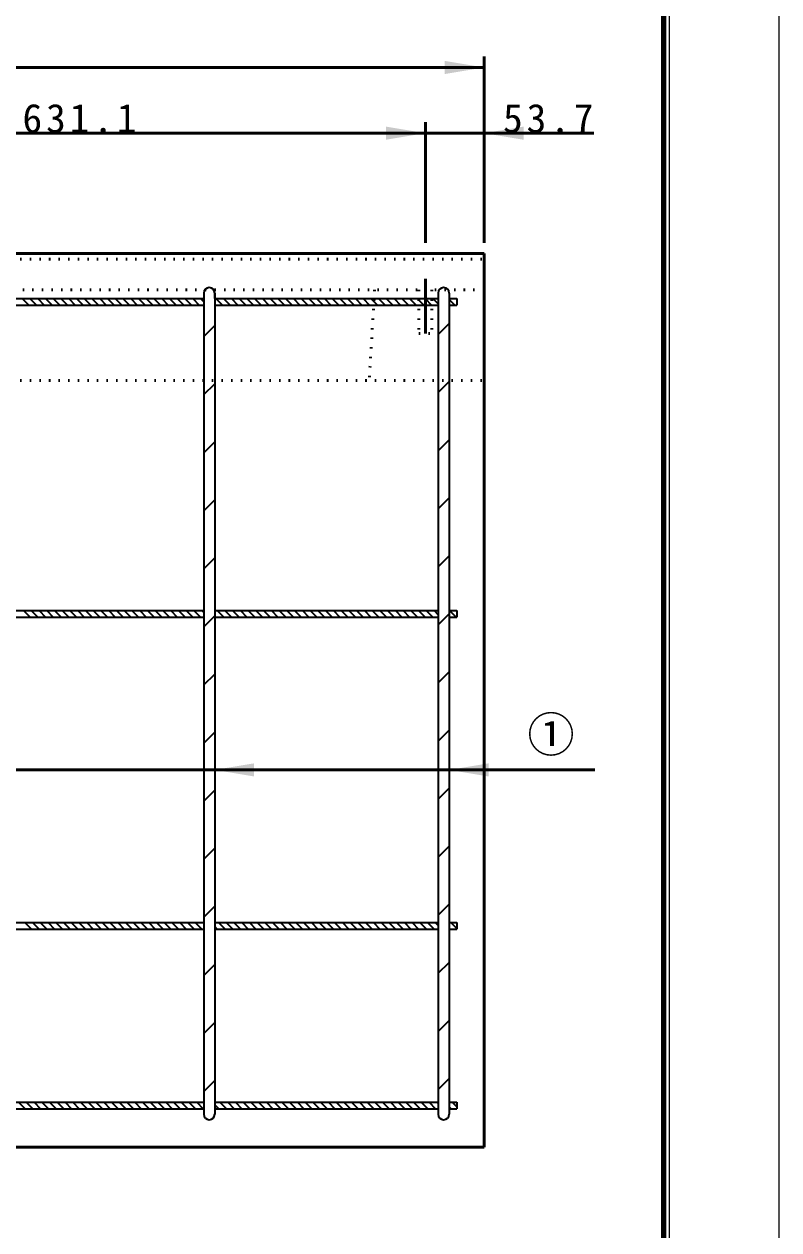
# Model space of a CAD drawing. Units: millimetres, scale not verified. Extents: x -2102 to 2102, y -1485 to 1485.
# Drawn here: x 1414 to 2102, y -697 to 404 of the extents above; entities that cross this region are included whole.
import ezdxf
from ezdxf.enums import TextEntityAlignment as Align

# ---------------------------------------------------------------- set-up
doc = ezdxf.new("R2010")
doc.units = ezdxf.units.MM
doc.header["$LTSCALE"] = 5
doc.linetypes.add('DOTTED', pattern=[1.75, 0.25, -1.5])
doc.linetypes.add('LONG_DASHED_DOTTED', pattern=[15.25, 12, -1.5, 0.25, -1.5])
doc.layers.add('0-0_V-nasSTD', color=7, linetype='Continuous', lineweight=35)
doc.layers.add('0-1_0', color=7, linetype='Continuous', lineweight=50)
doc.styles.add('ＭＳ ゴシック', font='')
doc.styles.get('ＭＳ ゴシック').set_extended_font_data('MS Gothic')

msp = doc.modelspace()

# ---------------------------------------------------------------- linework, layer by layer
at = {"layer": '0-0_V-nasSTD', "lineweight": 50}
for p, q in [((-166.5, 194.655), (1833.5, 194.655)), ((1833.5, 194.655), (1833.5, -621.345)), ((1934.5, -276.845), (1159.5, -276.845)), ((-166.5, -621.345), (1833.5, -621.345))]:
    msp.add_line(p, q, dxfattribs=at)
at = {"layer": '0-0_V-nasSTD', "linetype": 'DOTTED', "lineweight": 50}
for p, q in [((1095, 189.655), (1833.5, 189.655)), ((1833.5, 161.655), (1095, 161.655)), ((1733.5, 161.655), (1728.5, 78.655)), ((1773.8, 161.655), (1773.8, 121.655)), ((1785.8, 161.655), (1785.8, 121.655)), ((1773.8, 121.655), (1785.8, 121.655)), ((1086.25, 78.655), (1833.5, 78.655))]:
    msp.add_line(p, q, dxfattribs=at)
at = {"layer": '0-0_V-nasSTD', "linetype": 'LONG_DASHED_DOTTED', "lineweight": 50}
msp.add_line((1779.8, 171.655), (1779.8, 121.655), dxfattribs=at)
at = {"layer": '0-0_V-nasSTD'}
for p, q in [((1577.5, 158.655), (1577.5, -591.345)), ((1577.5, 158.655), (1577.5, 153.655)), ((1587.5, 158.655), (1587.5, -591.345)), ((1587.5, 153.655), (1587.5, 158.655)), ((1791.5, 158.655), (1791.5, -591.345)), ((1801.5, 158.655), (1801.5, -591.345)), ((1373.5, 153.655), (1577.5, 153.655)), ((1373.5, 147.655), (1577.5, 147.655)), ((1411.833, 153.655), (1417.833, 147.655)), ((1418.904, 153.655), (1424.904, 147.655)), ((1425.975, 153.655), (1431.975, 147.655)), ((1433.046, 153.655), (1439.046, 147.655)), ((1440.117, 153.655), (1446.117, 147.655)), ((1447.188, 153.655), (1453.188, 147.655)), ((1454.259, 153.655), (1460.259, 147.655)), ((1461.33, 153.655), (1467.33, 147.655)), ((1468.401, 153.655), (1474.401, 147.655)), ((1475.472, 153.655), (1481.472, 147.655)), ((1482.544, 153.655), (1488.544, 147.655)), ((1489.615, 153.655), (1495.615, 147.655)), ((1496.686, 153.655), (1502.686, 147.655)), ((1503.757, 153.655), (1509.757, 147.655)), ((1510.828, 153.655), (1516.828, 147.655)), ((1517.899, 153.655), (1523.899, 147.655)), ((1524.97, 153.655), (1530.97, 147.655)), ((1532.041, 153.655), (1538.041, 147.655)), ((1539.112, 153.655), (1545.112, 147.655)), ((1546.183, 153.655), (1552.183, 147.655)), ((1553.254, 153.655), (1559.254, 147.655)), ((1560.325, 153.655), (1566.325, 147.655)), ((1567.396, 153.655), (1573.396, 147.655)), ((1574.467, 153.655), (1577.5, 150.622)), ((1587.5, 153.655), (1791.5, 153.655)), ((1587.5, 147.655), (1791.5, 147.655)), ((1588.61, 153.655), (1594.61, 147.655)), ((1595.681, 153.655), (1601.681, 147.655)), ((1602.752, 153.655), (1608.752, 147.655)), ((1609.823, 153.655), (1615.823, 147.655)), ((1616.894, 153.655), (1622.894, 147.655)), ((1623.965, 153.655), (1629.965, 147.655)), ((1631.036, 153.655), (1637.036, 147.655)), ((1638.107, 153.655), (1644.107, 147.655)), ((1645.178, 153.655), (1651.178, 147.655)), ((1652.249, 153.655), (1658.249, 147.655)), ((1659.32, 153.655), (1665.32, 147.655)), ((1666.391, 153.655), (1672.391, 147.655)), ((1673.462, 153.655), (1679.462, 147.655)), ((1680.533, 153.655), (1686.533, 147.655)), ((1687.605, 153.655), (1693.605, 147.655)), ((1694.676, 153.655), (1700.676, 147.655)), ((1701.747, 153.655), (1707.747, 147.655)), ((1708.818, 153.655), (1714.818, 147.655)), ((1715.889, 153.655), (1721.889, 147.655)), ((1722.96, 153.655), (1728.96, 147.655)), ((1730.031, 153.655), (1736.031, 147.655)), ((1737.102, 153.655), (1743.102, 147.655)), ((1744.173, 153.655), (1750.173, 147.655)), ((1751.244, 153.655), (1757.244, 147.655)), ((1758.315, 153.655), (1764.315, 147.655)), ((1765.386, 153.655), (1771.386, 147.655)), ((1772.457, 153.655), (1778.457, 147.655)), ((1779.528, 153.655), (1785.528, 147.655)), ((1786.599, 153.655), (1791.5, 148.754)), ((1801.5, 153.655), (1808.5, 153.655)), ((1801.5, 152.896), (1806.742, 147.655)), ((1801.5, 147.655), (1808.5, 147.655)), ((1807.813, 153.655), (1808.5, 152.967)), ((1808.5, 153.655), (1808.5, 147.655)), ((1577.5, 118.904), (1587.5, 128.904)), ((1791.5, 120.772), (1801.5, 130.772)), ((1791.5, 67.739), (1801.5, 77.739)), ((1577.5, 65.871), (1587.5, 75.871)), ((1577.5, 12.838), (1587.5, 22.838)), ((1791.5, 14.706), (1801.5, 24.706)), ((1577.5, -40.195), (1587.5, -30.195)), ((1791.5, -38.327), (1801.5, -28.327)), ((1577.5, -93.228), (1587.5, -83.228)), ((1791.5, -91.36), (1801.5, -81.36)), ((1373.5, -131.345), (1577.5, -131.345)), ((1412.985, -131.345), (1418.985, -137.345)), ((1420.056, -131.345), (1426.056, -137.345)), ((1427.127, -131.345), (1433.127, -137.345)), ((1434.198, -131.345), (1440.198, -137.345)), ((1441.269, -131.345), (1447.269, -137.345)), ((1448.34, -131.345), (1454.34, -137.345)), ((1455.411, -131.345), (1461.411, -137.345)), ((1462.483, -131.345), (1468.483, -137.345)), ((1469.554, -131.345), (1475.554, -137.345)), ((1476.625, -131.345), (1482.625, -137.345)), ((1483.696, -131.345), (1489.696, -137.345)), ((1490.767, -131.345), (1496.767, -137.345)), ((1497.838, -131.345), (1503.838, -137.345)), ((1504.909, -131.345), (1510.909, -137.345)), ((1511.98, -131.345), (1517.98, -137.345)), ((1519.051, -131.345), (1525.051, -137.345)), ((1526.122, -131.345), (1532.122, -137.345)), ((1533.193, -131.345), (1539.193, -137.345)), ((1540.264, -131.345), (1546.264, -137.345)), ((1547.335, -131.345), (1553.335, -137.345)), ((1554.406, -131.345), (1560.406, -137.345)), ((1561.478, -131.345), (1567.478, -137.345)), ((1568.549, -131.345), (1574.549, -137.345)), ((1575.62, -131.345), (1577.5, -133.226)), ((1587.5, -131.345), (1791.5, -131.345)), ((1589.762, -131.345), (1595.762, -137.345)), ((1596.833, -131.345), (1602.833, -137.345)), ((1603.904, -131.345), (1609.904, -137.345)), ((1610.975, -131.345), (1616.975, -137.345)), ((1618.046, -131.345), (1624.046, -137.345)), ((1625.117, -131.345), (1631.117, -137.345)), ((1632.188, -131.345), (1638.188, -137.345)), ((1639.259, -131.345), (1645.259, -137.345)), ((1646.33, -131.345), (1652.33, -137.345)), ((1653.401, -131.345), (1659.401, -137.345)), ((1660.472, -131.345), (1666.472, -137.345)), ((1667.544, -131.345), (1673.544, -137.345)), ((1674.615, -131.345), (1680.615, -137.345)), ((1681.686, -131.345), (1687.686, -137.345)), ((1688.757, -131.345), (1694.757, -137.345)), ((1695.828, -131.345), (1701.828, -137.345)), ((1702.899, -131.345), (1708.899, -137.345)), ((1709.97, -131.345), (1715.97, -137.345)), ((1717.041, -131.345), (1723.041, -137.345)), ((1724.112, -131.345), (1730.112, -137.345)), ((1731.183, -131.345), (1737.183, -137.345)), ((1738.254, -131.345), (1744.254, -137.345)), ((1745.325, -131.345), (1751.325, -137.345)), ((1752.396, -131.345), (1758.396, -137.345)), ((1759.467, -131.345), (1765.467, -137.345)), ((1766.538, -131.345), (1772.538, -137.345)), ((1773.61, -131.345), (1779.61, -137.345)), ((1780.681, -131.345), (1786.681, -137.345)), ((1787.752, -131.345), (1791.5, -135.094)), ((1801.5, -131.345), (1808.5, -131.345)), ((1801.894, -131.345), (1807.894, -137.345)), ((1808.5, -131.345), (1808.5, -137.345)), ((1373.5, -137.345), (1577.5, -137.345)), ((1577.5, -146.261), (1587.5, -136.261)), ((1587.5, -136.155), (1588.691, -137.345)), ((1587.5, -137.345), (1791.5, -137.345)), ((1791.5, -144.393), (1801.5, -134.393)), ((1801.5, -137.345), (1808.5, -137.345)), ((1577.5, -199.294), (1587.5, -189.294)), ((1791.5, -197.426), (1801.5, -187.426)), ((1791.5, -250.459), (1801.5, -240.459)), ((1577.5, -252.327), (1587.5, -242.327)), ((1577.5, -305.36), (1587.5, -295.36)), ((1791.5, -303.492), (1801.5, -293.492)), ((1577.5, -358.393), (1587.5, -348.393)), ((1791.5, -356.525), (1801.5, -346.525)), ((1577.5, -411.426), (1587.5, -401.426)), ((1791.5, -409.558), (1801.5, -399.558)), ((1373.5, -416.345), (1577.5, -416.345)), ((1414.137, -416.345), (1420.137, -422.345)), ((1421.208, -416.345), (1427.208, -422.345)), ((1428.279, -416.345), (1434.279, -422.345)), ((1435.351, -416.345), (1441.351, -422.345)), ((1442.422, -416.345), (1448.422, -422.345)), ((1449.493, -416.345), (1455.493, -422.345)), ((1456.564, -416.345), (1462.564, -422.345)), ((1463.635, -416.345), (1469.635, -422.345)), ((1470.706, -416.345), (1476.706, -422.345)), ((1477.777, -416.345), (1483.777, -422.345)), ((1484.848, -416.345), (1490.848, -422.345)), ((1491.919, -416.345), (1497.919, -422.345)), ((1498.99, -416.345), (1504.99, -422.345)), ((1506.061, -416.345), (1512.061, -422.345)), ((1513.132, -416.345), (1519.132, -422.345)), ((1520.203, -416.345), (1526.203, -422.345)), ((1527.274, -416.345), (1533.274, -422.345)), ((1534.345, -416.345), (1540.345, -422.345)), ((1541.417, -416.345), (1547.417, -422.345)), ((1548.488, -416.345), (1554.488, -422.345)), ((1555.559, -416.345), (1561.559, -422.345)), ((1562.63, -416.345), (1568.63, -422.345)), ((1569.701, -416.345), (1575.701, -422.345)), ((1576.772, -416.345), (1577.5, -417.074)), ((1587.5, -416.345), (1791.5, -416.345)), ((1590.914, -416.345), (1596.914, -422.345)), ((1597.985, -416.345), (1603.985, -422.345)), ((1605.056, -416.345), (1611.056, -422.345)), ((1612.127, -416.345), (1618.127, -422.345)), ((1619.198, -416.345), (1625.198, -422.345)), ((1626.269, -416.345), (1632.269, -422.345)), ((1633.34, -416.345), (1639.34, -422.345)), ((1640.411, -416.345), (1646.411, -422.345)), ((1647.483, -416.345), (1653.483, -422.345)), ((1654.554, -416.345), (1660.554, -422.345)), ((1661.625, -416.345), (1667.625, -422.345)), ((1668.696, -416.345), (1674.696, -422.345)), ((1675.767, -416.345), (1681.767, -422.345)), ((1682.838, -416.345), (1688.838, -422.345)), ((1689.909, -416.345), (1695.909, -422.345)), ((1696.98, -416.345), (1702.98, -422.345)), ((1704.051, -416.345), (1710.051, -422.345)), ((1711.122, -416.345), (1717.122, -422.345)), ((1718.193, -416.345), (1724.193, -422.345)), ((1725.264, -416.345), (1731.264, -422.345)), ((1732.335, -416.345), (1738.335, -422.345)), ((1739.406, -416.345), (1745.406, -422.345)), ((1746.478, -416.345), (1752.478, -422.345)), ((1753.549, -416.345), (1759.549, -422.345)), ((1760.62, -416.345), (1766.62, -422.345)), ((1767.691, -416.345), (1773.691, -422.345)), ((1774.762, -416.345), (1780.762, -422.345)), ((1781.833, -416.345), (1787.833, -422.345)), ((1788.904, -416.345), (1791.5, -418.941)), ((1801.5, -416.345), (1808.5, -416.345)), ((1803.046, -416.345), (1808.5, -421.799)), ((1808.5, -416.345), (1808.5, -422.345)), ((1373.5, -422.345), (1577.5, -422.345)), ((1587.5, -420.002), (1589.843, -422.345)), ((1587.5, -422.345), (1791.5, -422.345)), ((1801.5, -421.87), (1801.975, -422.345)), ((1801.5, -422.345), (1808.5, -422.345)), ((1577.5, -464.459), (1587.5, -454.459)), ((1791.5, -462.591), (1801.5, -452.591)), ((1791.5, -515.624), (1801.5, -505.624)), ((1577.5, -517.492), (1587.5, -507.492)), ((1577.5, -570.525), (1587.5, -560.525)), ((1791.5, -568.657), (1801.5, -558.657)), ((1373.5, -580.345), (1577.5, -580.345)), ((1408.432, -580.345), (1414.432, -586.345)), ((1415.503, -580.345), (1421.503, -586.345)), ((1422.574, -580.345), (1428.574, -586.345)), ((1429.645, -580.345), (1435.645, -586.345)), ((1436.716, -580.345), (1442.716, -586.345)), ((1443.787, -580.345), (1449.787, -586.345)), ((1450.858, -580.345), (1456.858, -586.345)), ((1457.929, -580.345), (1463.929, -586.345)), ((1465, -580.345), (1471, -586.345)), ((1472.071, -580.345), (1478.071, -586.345)), ((1479.142, -580.345), (1485.142, -586.345)), ((1486.213, -580.345), (1492.213, -586.345)), ((1493.285, -580.345), (1499.285, -586.345)), ((1500.356, -580.345), (1506.356, -586.345)), ((1507.427, -580.345), (1513.427, -586.345)), ((1514.498, -580.345), (1520.498, -586.345)), ((1521.569, -580.345), (1527.569, -586.345)), ((1528.64, -580.345), (1534.64, -586.345)), ((1535.711, -580.345), (1541.711, -586.345)), ((1542.782, -580.345), (1548.782, -586.345)), ((1549.853, -580.345), (1555.853, -586.345)), ((1556.924, -580.345), (1562.924, -586.345)), ((1563.995, -580.345), (1569.995, -586.345)), ((1571.066, -580.345), (1577.066, -586.345)), ((1587.5, -580.345), (1791.5, -580.345)), ((1587.5, -582.637), (1591.208, -586.345)), ((1592.279, -580.345), (1598.279, -586.345)), ((1599.351, -580.345), (1605.351, -586.345)), ((1606.422, -580.345), (1612.422, -586.345)), ((1613.493, -580.345), (1619.493, -586.345)), ((1620.564, -580.345), (1626.564, -586.345)), ((1627.635, -580.345), (1633.635, -586.345)), ((1634.706, -580.345), (1640.706, -586.345)), ((1641.777, -580.345), (1647.777, -586.345)), ((1648.848, -580.345), (1654.848, -586.345)), ((1655.919, -580.345), (1661.919, -586.345)), ((1662.99, -580.345), (1668.99, -586.345)), ((1670.061, -580.345), (1676.061, -586.345)), ((1677.132, -580.345), (1683.132, -586.345)), ((1684.203, -580.345), (1690.203, -586.345)), ((1691.274, -580.345), (1697.274, -586.345)), ((1698.345, -580.345), (1704.345, -586.345)), ((1705.417, -580.345), (1711.417, -586.345)), ((1712.488, -580.345), (1718.488, -586.345)), ((1719.559, -580.345), (1725.559, -586.345)), ((1726.63, -580.345), (1732.63, -586.345)), ((1733.701, -580.345), (1739.701, -586.345)), ((1740.772, -580.345), (1746.772, -586.345)), ((1747.843, -580.345), (1753.843, -586.345)), ((1754.914, -580.345), (1760.914, -586.345)), ((1761.985, -580.345), (1767.985, -586.345)), ((1769.056, -580.345), (1775.056, -586.345)), ((1776.127, -580.345), (1782.127, -586.345)), ((1783.198, -580.345), (1789.198, -586.345)), ((1790.269, -580.345), (1791.5, -581.576)), ((1801.5, -580.345), (1808.5, -580.345)), ((1804.411, -580.345), (1808.5, -584.434)), ((1808.5, -580.345), (1808.5, -586.345)), ((1373.5, -586.345), (1577.5, -586.345)), ((1587.5, -586.345), (1791.5, -586.345)), ((1801.5, -584.505), (1803.34, -586.345)), ((1801.5, -586.345), (1808.5, -586.345))]:
    msp.add_line(p, q, dxfattribs=at)
at = {"layer": '0-0_V-nasSTD', "lineweight": 18}
for points in [[(-2102.5, -1485), (-2102.5, 1485), (2102.5, 1485), (2102.5, -1485)], [(-2002.5, -1385), (-2002.5, 1385), (2002.5, 1385), (2002.5, -1385)]]:
    msp.add_lwpolyline(points, close=True, dxfattribs=at)
at = {"layer": '0-0_V-nasSTD', "lineweight": 100}
msp.add_lwpolyline([(1997.5, -1380), (1997.5, 1380), (-1997.5, 1380)], dxfattribs=at)
at = {"layer": '0-0_V-nasSTD'}
for centre, start, end in [((1582.5, 158.655), 0, 180), ((1796.5, 158.655), 0, 180), ((1582.5, -591.345), 180, 0), ((1796.5, -591.345), 180, 0)]:
    msp.add_arc(centre, 5, start, end, dxfattribs=at)
for points in [[(1797.5, 358.655), (1797.5, 370.655), (1833.5, 364.655)], [(1743.8, 298.655), (1743.8, 310.655), (1779.8, 304.655)], [(1833.5, 304.655), (1869.5, 298.655), (1869.5, 310.655)], [(1587.5, -276.845), (1623.5, -282.845), (1623.5, -270.845)], [(1801.5, -276.845), (1837.5, -282.845), (1837.5, -270.845)]]:
    msp.add_solid(points, dxfattribs=at)
at = {"layer": '0-1_0'}
for p, q in [((1833.5, 204.655), (1833.5, 374.655)), ((-166.5, 364.655), (1833.5, 364.655)), ((1779.8, 204.655), (1779.8, 314.655)), ((1148.7, 304.655), (1779.8, 304.655)), ((1779.8, 304.655), (1833.5, 304.655)), ((1833.5, 304.655), (1933.5, 304.655))]:
    msp.add_line(p, q, dxfattribs=at)

# ---------------------------------------------------------------- texts
at = {"layer": '0-0_V-nasSTD', "style": 'ＭＳ ゴシック'}
msp.add_text('①', height=31.67, dxfattribs=at).set_placement((1872.9, -269.845), align=Align.BOTTOM_LEFT)
at = {"layer": '0-0_V-nasSTD', "char_height": 26.39, "attachment_point": 7, "style": 'ＭＳ ゴシック'}
for s, insert in [('\\T1.2;631.1', (1412.05, 304.655)), ('\\T1.2;53.7', (1850.7, 304.655))]:
    msp.add_mtext(s, dxfattribs=dict(at, insert=insert))

doc.saveas('drawing.dxf')
